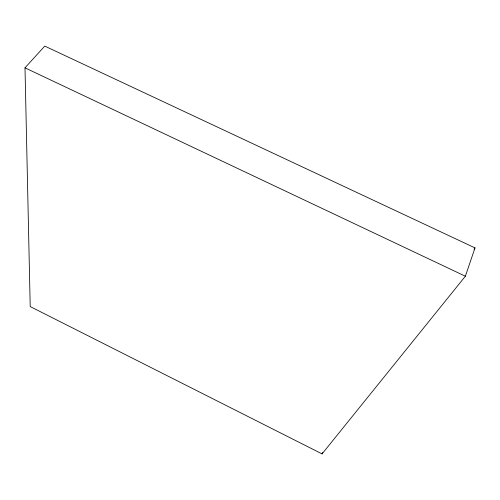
<?xml version="1.0" encoding="UTF-8"?>
<svg xmlns="http://www.w3.org/2000/svg" width="500" height="500" viewBox="0 0 500 500"><rect width="100%" height="100%" fill="white"/><g stroke="black" fill="none" stroke-linecap="round" stroke-linejoin="round"><path stroke-width="0.75" d="M465.375 276.219L475 247.9L44.756 46.094L25 67.831L30.213 306.569L322.069 453.906L465.375 276.219L25 67.831M322.069 453.906L322.638 452.488M474.038 249.131L475 247.9"/></g></svg>
